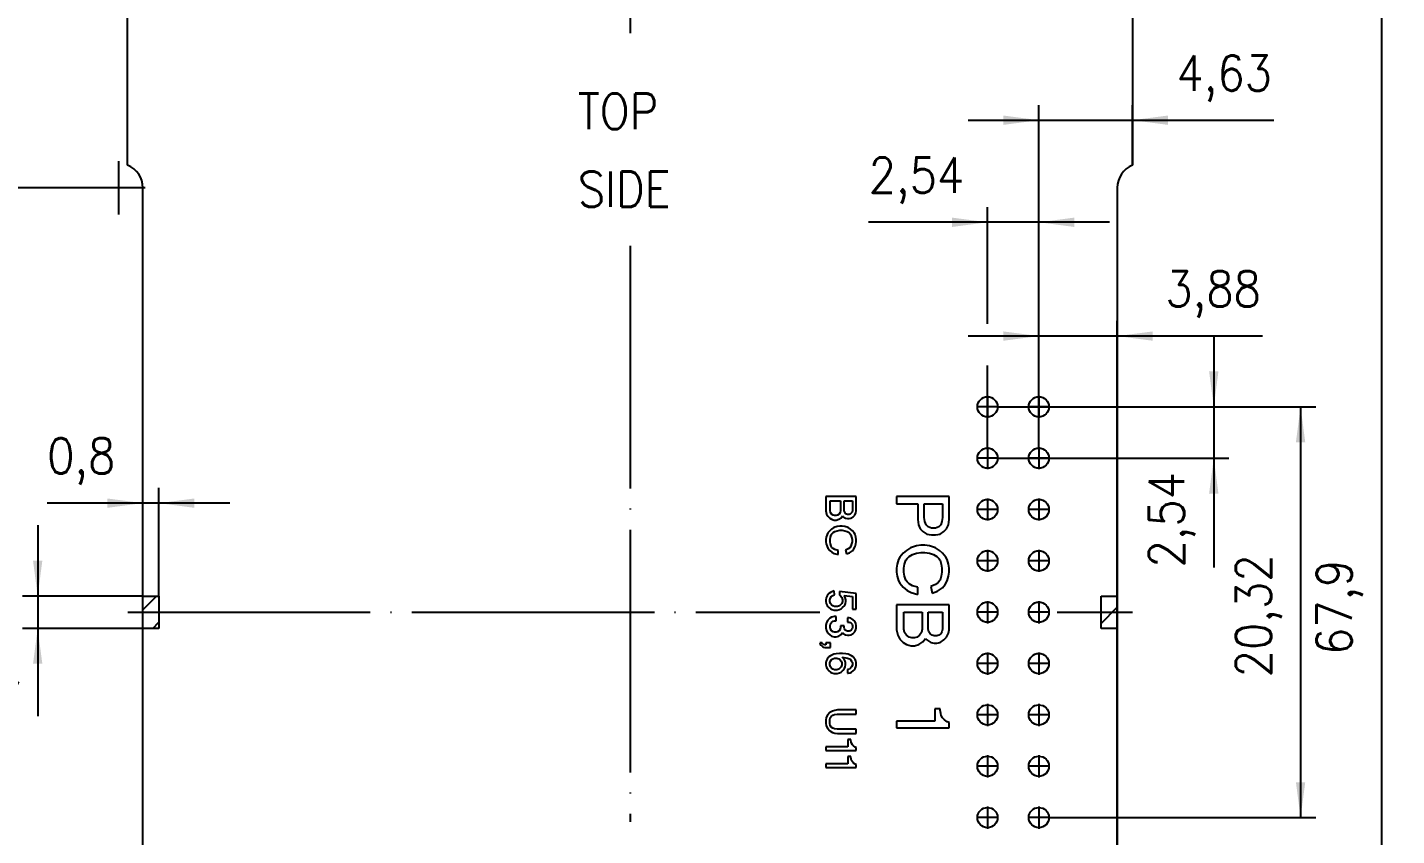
# Model space of a CAD drawing. Header units: millimetres. Extents: x 189 to 783, y 552 to 972.
# Drawn here: x 259.4 to 394.8, y 766 to 846 of the extents above; entities that cross this region are included whole.
import ezdxf

# ---------------------------------------------------------------- set-up
doc = ezdxf.new("R2010")
doc.units = ezdxf.units.MM
doc.linetypes.add('DOT_CENTER', pattern=[14, 12, -1, 0, -1])
doc.layers.add('1', color=7, linetype='Continuous')
doc.styles.add('CONVERTER_11', font='txt.shx', dxfattribs={"width": 0.9})
doc.dimstyles.new('ME10_DIM_20', dxfattribs={"dimtxt": 1.75, "dimasz": 1.75, "dimexe": 0.75, "dimexo": 0, "dimgap": 0.75, "dimtad": 1, "dimdec": 4, "dimdsep": 46, "dimtxsty": 'CONVERTER_11', "dimsah": 1, "dimcen": 0.09, "dimclrd": 2, "dimclre": 2, "dimclrt": 3, "dimadec": 0, "dimazin": 0, "dimtfac": 1, "dimtdec": 4, "dimtix": 1, "dimtmove": 0, "dimatfit": 3, "dimfxl": 1, "dimtolj": 1, "dimtzin": 0, "dimarcsym": 0})
doc.dimstyles.new('ME10_DIM_25', dxfattribs={"dimtxt": 1.75, "dimasz": 1.75, "dimexe": 0.75, "dimexo": 0, "dimgap": 0.75, "dimtad": 1, "dimdec": 4, "dimdsep": 46, "dimtxsty": 'CONVERTER_11', "dimsah": 1, "dimcen": 0.09, "dimclrd": 2, "dimclre": 2, "dimclrt": 3, "dimadec": 0, "dimazin": 0, "dimtfac": 1, "dimtdec": 4, "dimtix": 1, "dimtmove": 0, "dimatfit": 3, "dimfxl": 1, "dimtolj": 1, "dimtzin": 0, "dimarcsym": 0})
doc.dimstyles.new('ME10_DIM_26', dxfattribs={"dimtxt": 1.75, "dimasz": 1.75, "dimexe": 0.75, "dimexo": 0, "dimgap": 0.75, "dimtad": 1, "dimdec": 4, "dimdsep": 46, "dimtxsty": 'CONVERTER_11', "dimsah": 1, "dimcen": 0.09, "dimclrd": 2, "dimclre": 2, "dimclrt": 3, "dimadec": 0, "dimazin": 0, "dimtfac": 1, "dimtdec": 4, "dimtix": 1, "dimtmove": 0, "dimatfit": 3, "dimfxl": 1, "dimtolj": 1, "dimtzin": 0, "dimarcsym": 0})
doc.dimstyles.new('ME10_DIM_27', dxfattribs={"dimtxt": 1.75, "dimasz": 1.75, "dimexe": 0.75, "dimexo": 0, "dimgap": 0.75, "dimtad": 1, "dimdec": 4, "dimdsep": 46, "dimtxsty": 'CONVERTER_11', "dimsah": 1, "dimcen": 0.09, "dimclrd": 2, "dimclre": 2, "dimclrt": 3, "dimadec": 0, "dimazin": 0, "dimtfac": 1, "dimtdec": 4, "dimtix": 1, "dimtmove": 0, "dimatfit": 3, "dimfxl": 1, "dimtolj": 1, "dimtzin": 0, "dimarcsym": 0})
doc.dimstyles.new('ME10_DIM_28', dxfattribs={"dimtxt": 1.75, "dimasz": 1.75, "dimexe": 0.75, "dimexo": 0, "dimgap": 0.75, "dimtad": 1, "dimdec": 4, "dimdsep": 46, "dimtxsty": 'CONVERTER_11', "dimsah": 1, "dimcen": 0.09, "dimclrd": 2, "dimclre": 2, "dimclrt": 3, "dimadec": 0, "dimazin": 0, "dimtfac": 1, "dimtdec": 4, "dimtix": 1, "dimtmove": 0, "dimatfit": 3, "dimfxl": 1, "dimtolj": 1, "dimtzin": 0, "dimarcsym": 0})
doc.dimstyles.new('ME10_DIM_35', dxfattribs={"dimtxt": 1.75, "dimasz": 1.75, "dimexe": 0.75, "dimexo": 0, "dimgap": 0.75, "dimtad": 1, "dimdec": 4, "dimdsep": 46, "dimtxsty": 'CONVERTER_11', "dimsah": 1, "dimcen": 0.09, "dimclrd": 2, "dimclre": 2, "dimclrt": 3, "dimadec": 0, "dimazin": 0, "dimtfac": 1, "dimtdec": 4, "dimtix": 1, "dimtmove": 0, "dimatfit": 3, "dimfxl": 1, "dimtolj": 1, "dimtzin": 0, "dimarcsym": 0})
doc.dimstyles.new('ME10_DIM_36', dxfattribs={"dimtxt": 1.75, "dimasz": 1.75, "dimexe": 0.75, "dimexo": 0, "dimgap": 0.75, "dimtad": 1, "dimdec": 4, "dimdsep": 46, "dimtxsty": 'CONVERTER_11', "dimsah": 1, "dimcen": 0.09, "dimclrd": 2, "dimclre": 2, "dimclrt": 3, "dimadec": 0, "dimazin": 0, "dimtfac": 1, "dimtdec": 4, "dimtix": 1, "dimtmove": 0, "dimatfit": 3, "dimfxl": 1, "dimtolj": 1, "dimtzin": 0, "dimarcsym": 0})
doc.dimstyles.new('ME10_DIM_40', dxfattribs={"dimtxt": 1.75, "dimasz": 1.75, "dimexe": 0.75, "dimexo": 0, "dimgap": 0.75, "dimtad": 1, "dimdec": 4, "dimdsep": 46, "dimtxsty": 'CONVERTER_11', "dimsah": 1, "dimcen": 0.09, "dimclrd": 2, "dimclre": 2, "dimclrt": 3, "dimadec": 0, "dimazin": 0, "dimtfac": 1, "dimtdec": 4, "dimtix": 1, "dimtmove": 0, "dimatfit": 3, "dimfxl": 1, "dimtolj": 1, "dimtzin": 0, "dimarcsym": 0})
doc.dimstyles.new('ME10_DIM_41', dxfattribs={"dimtxt": 1.75, "dimasz": 1.75, "dimexe": 0.75, "dimexo": 0, "dimgap": 0.75, "dimtad": 1, "dimdec": 4, "dimdsep": 46, "dimtxsty": 'CONVERTER_11', "dimsah": 1, "dimcen": 0.09, "dimclrd": 2, "dimclre": 2, "dimclrt": 3, "dimadec": 0, "dimazin": 0, "dimtfac": 1, "dimtdec": 4, "dimtix": 1, "dimtmove": 0, "dimatfit": 3, "dimfxl": 1, "dimtolj": 1, "dimtzin": 0, "dimarcsym": 0})
pattern_1 = [(45, (0, 0), (-0.7071068, 0.7071068), [])]

# ---------------------------------------------------------------- blocks, each defined once
blk = doc.blocks.new('BC_PCB_1_53_6_U11_horizontal____4', base_point=(134.65, 350.876))
at = {"layer": '1', "linetype": 'Continuous'}
h = blk.add_hatch(dxfattribs=at)
h.set_pattern_fill('_USER', color=2, angle=45, pattern_type=0)
h.set_pattern_definition(pattern_1)
h.paths.add_polyline_path([(136.2, 394.876), (136.2, 393.276), (135.4, 393.276), (135.4, 394.876)])
h = blk.add_hatch(dxfattribs=at)
h.set_pattern_fill('_USER', color=2, angle=45, pattern_type=0)
h.set_pattern_definition(pattern_1)
h.paths.add_polyline_path([(183.6, 394.876), (183.6, 393.276), (182.8, 393.276), (182.8, 394.876)])
at = {"color": 7, "linetype": 'Continuous'}
for p, q in [((134.65, 416.189), (134.65, 425.393)), ((184.35, 425.393), (184.35, 416.189)), ((135.4, 394.876), (135.4, 415.076)), ((183.6, 415.076), (183.6, 394.876)), ((135.4, 393.276), (135.4, 394.876)), ((135.4, 394.876), (136.2, 394.876)), ((136.2, 394.876), (136.2, 393.276)), ((182.8, 393.276), (182.8, 394.876)), ((182.8, 394.876), (183.6, 394.876)), ((183.6, 394.876), (183.6, 393.276)), ((135.4, 373.076), (135.4, 393.276)), ((136.2, 393.276), (135.4, 393.276)), ((183.6, 393.276), (182.8, 393.276)), ((183.6, 393.276), (183.6, 373.076))]:
    blk.add_line(p, q, dxfattribs=at)
at = {"color": 2, "linetype": 'Continuous'}
for p, q in [((169.186, 399.796), (169.186, 399.084)), ((170.686, 399.796), (169.186, 399.796)), ((169.392, 399.102), (169.392, 399.59)), ((169.392, 399.59), (169.917, 399.59)), ((169.917, 399.59), (169.917, 399.102)), ((170.086, 399.59), (170.499, 399.59)), ((170.086, 399.102), (170.086, 399.59)), ((170.499, 399.59), (170.499, 399.102)), ((170.686, 399.084), (170.686, 399.796)), ((172.686, 399.796), (172.686, 399.439)), ((175.286, 399.796), (172.686, 399.796)), ((175.286, 398.659), (175.286, 399.796)), ((169.186, 399.084), (169.224, 398.934)), ((169.224, 398.934), (169.28, 398.821)), ((169.411, 399.009), (169.392, 399.102)), ((169.467, 398.934), (169.411, 399.009)), ((169.542, 398.877), (169.467, 398.934)), ((169.842, 398.934), (169.767, 398.877)), ((169.899, 399.009), (169.842, 398.934)), ((169.917, 399.102), (169.899, 399.009)), ((170.105, 399.027), (170.086, 399.102)), ((170.142, 398.971), (170.105, 399.027)), ((170.199, 398.934), (170.142, 398.971)), ((170.255, 398.915), (170.199, 398.934)), ((170.33, 398.915), (170.255, 398.915)), ((170.386, 398.934), (170.33, 398.915)), ((170.442, 398.971), (170.386, 398.934)), ((170.48, 399.027), (170.442, 398.971)), ((170.499, 399.102), (170.48, 399.027)), ((170.611, 398.877), (170.667, 398.99)), ((170.667, 398.99), (170.686, 399.084)), ((172.686, 399.439), (173.726, 399.439)), ((173.726, 399.439), (173.726, 398.659)), ((174.051, 399.439), (174.961, 399.439)), ((174.051, 398.756), (174.051, 399.439)), ((174.961, 399.439), (174.961, 398.756)), ((169.28, 398.821), (169.374, 398.727)), ((169.374, 398.727), (169.467, 398.671)), ((169.467, 398.671), (169.599, 398.634)), ((169.58, 398.259), (169.467, 398.184)), ((169.617, 398.859), (169.542, 398.877)), ((169.749, 398.315), (169.58, 398.259)), ((169.599, 398.634), (169.692, 398.634)), ((169.692, 398.859), (169.617, 398.859)), ((169.767, 398.877), (169.692, 398.859)), ((169.692, 398.634), (169.824, 398.671)), ((169.88, 398.334), (169.749, 398.315)), ((169.824, 398.671), (169.936, 398.746)), ((169.992, 398.334), (169.88, 398.334)), ((169.936, 398.746), (170.011, 398.84)), ((170.124, 398.315), (169.992, 398.334)), ((170.011, 398.84), (170.049, 398.802)), ((170.049, 398.802), (170.161, 398.727)), ((170.292, 398.259), (170.124, 398.315)), ((170.161, 398.727), (170.255, 398.709)), ((170.255, 398.709), (170.33, 398.709)), ((170.405, 398.184), (170.292, 398.259)), ((170.33, 398.709), (170.424, 398.727)), ((170.424, 398.727), (170.536, 398.802)), ((170.536, 398.802), (170.611, 398.877)), ((173.726, 398.659), (173.759, 398.399)), ((173.759, 398.399), (173.856, 398.204)), ((174.084, 398.561), (174.051, 398.756)), ((174.149, 398.399), (174.084, 398.561)), ((174.246, 398.301), (174.149, 398.399)), ((174.409, 398.236), (174.246, 398.301)), ((174.604, 398.236), (174.409, 398.236)), ((174.766, 398.301), (174.604, 398.236)), ((174.864, 398.399), (174.766, 398.301)), ((174.929, 398.561), (174.864, 398.399)), ((174.961, 398.756), (174.929, 398.561)), ((175.156, 398.204), (175.254, 398.399)), ((175.254, 398.399), (175.286, 398.659)), ((169.205, 397.79), (169.186, 397.677)), ((169.186, 397.677), (169.186, 397.565)), ((169.186, 397.565), (169.205, 397.452)), ((169.242, 397.921), (169.205, 397.79)), ((169.28, 397.996), (169.242, 397.921)), ((169.374, 398.109), (169.28, 397.996)), ((169.467, 398.184), (169.374, 398.109)), ((169.392, 397.677), (169.411, 397.79)), ((169.392, 397.565), (169.392, 397.677)), ((169.411, 397.452), (169.392, 397.565)), ((169.411, 397.79), (169.449, 397.902)), ((169.449, 397.902), (169.486, 397.959)), ((169.486, 397.959), (169.542, 398.015)), ((169.542, 398.015), (169.636, 398.071)), ((169.636, 398.071), (169.749, 398.109)), ((169.749, 398.109), (169.88, 398.127)), ((169.88, 398.127), (169.992, 398.127)), ((169.992, 398.127), (170.124, 398.109)), ((170.124, 398.109), (170.236, 398.071)), ((170.236, 398.071), (170.33, 398.015)), ((170.33, 398.015), (170.386, 397.959)), ((170.386, 397.959), (170.424, 397.902)), ((170.499, 398.109), (170.405, 398.184)), ((170.424, 397.902), (170.461, 397.79)), ((170.461, 397.79), (170.48, 397.677)), ((170.48, 397.565), (170.461, 397.452)), ((170.48, 397.677), (170.48, 397.565)), ((170.592, 397.996), (170.499, 398.109)), ((170.63, 397.921), (170.592, 397.996)), ((170.667, 397.79), (170.63, 397.921)), ((170.686, 397.677), (170.667, 397.79)), ((170.667, 397.452), (170.686, 397.565)), ((170.686, 397.565), (170.686, 397.677)), ((173.856, 398.204), (173.986, 398.074)), ((173.986, 398.074), (174.181, 397.944)), ((174.181, 397.944), (174.409, 397.911)), ((174.409, 397.911), (174.604, 397.911)), ((174.604, 397.911), (174.831, 397.944)), ((174.831, 397.944), (175.026, 398.074)), ((175.026, 398.074), (175.156, 398.204)), ((169.205, 397.452), (169.242, 397.321)), ((169.242, 397.321), (169.28, 397.246)), ((169.28, 397.246), (169.374, 397.134)), ((169.374, 397.134), (169.486, 397.04)), ((169.449, 397.34), (169.411, 397.452)), ((169.486, 397.284), (169.449, 397.34)), ((169.542, 397.227), (169.486, 397.284)), ((169.486, 397.04), (169.599, 396.984)), ((169.636, 397.171), (169.542, 397.227)), ((169.599, 396.984), (169.786, 396.927)), ((169.786, 397.134), (169.636, 397.171)), ((169.786, 396.927), (169.786, 397.134)), ((170.292, 397.209), (170.161, 397.152)), ((170.161, 397.152), (170.199, 396.965)), ((170.199, 396.965), (170.349, 397.021)), ((170.367, 397.265), (170.292, 397.209)), ((170.349, 397.021), (170.499, 397.115)), ((170.424, 397.34), (170.367, 397.265)), ((170.461, 397.452), (170.424, 397.34)), ((170.499, 397.115), (170.574, 397.209)), ((170.574, 397.209), (170.63, 397.321)), ((170.63, 397.321), (170.667, 397.452)), ((173.011, 397.001), (172.849, 396.806)), ((173.174, 397.131), (173.011, 397.001)), ((173.369, 397.261), (173.174, 397.131)), ((173.304, 396.839), (173.466, 396.936)), ((173.661, 397.359), (173.369, 397.261)), ((173.466, 396.936), (173.661, 397.001)), ((173.889, 397.391), (173.661, 397.359)), ((173.661, 397.001), (173.889, 397.034)), ((174.084, 397.391), (173.889, 397.391)), ((173.889, 397.034), (174.084, 397.034)), ((174.311, 397.359), (174.084, 397.391)), ((174.084, 397.034), (174.311, 397.001)), ((174.604, 397.261), (174.311, 397.359)), ((174.311, 397.001), (174.506, 396.936)), ((174.506, 396.936), (174.669, 396.839)), ((174.799, 397.131), (174.604, 397.261)), ((174.961, 397.001), (174.799, 397.131)), ((175.124, 396.806), (174.961, 397.001)), ((172.719, 396.449), (172.686, 396.254)), ((172.686, 396.254), (172.686, 396.059)), ((172.784, 396.676), (172.719, 396.449)), ((172.849, 396.806), (172.784, 396.676)), ((173.044, 396.254), (173.076, 396.449)), ((173.044, 396.059), (173.044, 396.254)), ((173.076, 396.449), (173.141, 396.644)), ((173.141, 396.644), (173.206, 396.741)), ((173.206, 396.741), (173.304, 396.839)), ((174.669, 396.839), (174.766, 396.741)), ((174.766, 396.741), (174.831, 396.644)), ((174.831, 396.644), (174.896, 396.449)), ((174.896, 396.449), (174.929, 396.254)), ((174.929, 396.254), (174.929, 396.059)), ((175.189, 396.676), (175.124, 396.806)), ((175.254, 396.449), (175.189, 396.676)), ((175.286, 396.254), (175.254, 396.449)), ((175.286, 396.059), (175.286, 396.254)), ((172.686, 396.059), (172.719, 395.864)), ((172.719, 395.864), (172.784, 395.636)), ((172.784, 395.636), (172.849, 395.506)), ((173.076, 395.864), (173.044, 396.059)), ((173.141, 395.669), (173.076, 395.864)), ((173.206, 395.571), (173.141, 395.669)), ((173.304, 395.474), (173.206, 395.571)), ((174.734, 395.539), (174.604, 395.441)), ((174.831, 395.669), (174.734, 395.539)), ((174.896, 395.864), (174.831, 395.669)), ((174.929, 396.059), (174.896, 395.864)), ((175.091, 395.441), (175.189, 395.636)), ((175.189, 395.636), (175.254, 395.864)), ((175.254, 395.864), (175.286, 396.059)), ((169.242, 394.884), (169.205, 394.79)), ((169.28, 394.94), (169.242, 394.884)), ((169.336, 394.996), (169.28, 394.94)), ((169.411, 395.052), (169.336, 394.996)), ((169.486, 395.09), (169.411, 395.052)), ((169.411, 394.79), (169.467, 394.865)), ((169.467, 394.865), (169.524, 394.902)), ((169.599, 395.127), (169.486, 395.09)), ((169.524, 394.902), (169.617, 394.94)), ((169.617, 394.94), (169.599, 395.127)), ((170.686, 394.996), (169.861, 395.109)), ((169.861, 395.109), (169.861, 394.921)), ((169.861, 394.921), (169.917, 394.884)), ((169.917, 394.884), (169.974, 394.809)), ((170.086, 394.902), (170.499, 394.846)), ((170.142, 394.809), (170.086, 394.902)), ((170.499, 394.846), (170.499, 394.227)), ((170.686, 394.227), (170.686, 394.996)), ((172.849, 395.506), (173.011, 395.311)), ((173.011, 395.311), (173.206, 395.149)), ((173.206, 395.149), (173.401, 395.051)), ((173.466, 395.376), (173.304, 395.474)), ((173.401, 395.051), (173.726, 394.954)), ((173.726, 395.311), (173.466, 395.376)), ((173.726, 394.954), (173.726, 395.311)), ((174.604, 395.441), (174.376, 395.344)), ((174.376, 395.344), (174.441, 395.019)), ((174.441, 395.019), (174.701, 395.116)), ((174.701, 395.116), (174.961, 395.279)), ((174.961, 395.279), (175.091, 395.441)), ((169.205, 394.79), (169.186, 394.696)), ((169.186, 394.696), (169.186, 394.602)), ((169.186, 394.602), (169.205, 394.509)), ((169.205, 394.509), (169.242, 394.415)), ((169.242, 394.415), (169.28, 394.359)), ((169.28, 394.359), (169.336, 394.302)), ((169.336, 394.302), (169.411, 394.246)), ((169.374, 394.696), (169.411, 394.79)), ((169.374, 394.602), (169.374, 394.696)), ((169.411, 394.509), (169.374, 394.602)), ((169.467, 394.434), (169.411, 394.509)), ((169.411, 394.246), (169.486, 394.209)), ((169.524, 394.396), (169.467, 394.434)), ((169.486, 394.209), (169.599, 394.171)), ((169.617, 394.359), (169.524, 394.396)), ((169.599, 394.171), (169.749, 394.171)), ((169.767, 394.359), (169.617, 394.359)), ((169.749, 394.171), (169.861, 394.209)), ((169.861, 394.396), (169.767, 394.359)), ((169.917, 394.434), (169.861, 394.396)), ((169.861, 394.209), (169.936, 394.246)), ((169.974, 394.509), (169.917, 394.434)), ((169.936, 394.246), (170.011, 394.302)), ((169.974, 394.809), (170.011, 394.696)), ((170.011, 394.602), (169.974, 394.509)), ((170.011, 394.696), (170.011, 394.602)), ((170.011, 394.302), (170.124, 394.415)), ((170.124, 394.415), (170.161, 394.509)), ((170.18, 394.696), (170.142, 394.809)), ((170.161, 394.509), (170.18, 394.602)), ((170.18, 394.602), (170.18, 394.696)), ((170.499, 394.227), (170.686, 394.227)), ((175.286, 394.434), (172.686, 394.434)), ((172.686, 394.434), (172.686, 393.199)), ((175.286, 393.199), (175.286, 394.434)), ((169.224, 393.571), (169.186, 393.421)), ((169.28, 393.684), (169.224, 393.571)), ((169.374, 393.777), (169.28, 393.684)), ((169.467, 393.834), (169.374, 393.777)), ((169.392, 393.402), (169.411, 393.496)), ((169.411, 393.496), (169.467, 393.571)), ((169.599, 393.871), (169.467, 393.834)), ((169.467, 393.571), (169.542, 393.627)), ((169.542, 393.627), (169.617, 393.646)), ((169.692, 393.871), (169.599, 393.871)), ((169.617, 393.646), (169.692, 393.646)), ((169.692, 393.646), (169.692, 393.871)), ((170.33, 393.796), (170.255, 393.796)), ((170.255, 393.796), (170.255, 393.59)), ((170.255, 393.59), (170.33, 393.59)), ((170.424, 393.777), (170.33, 393.796)), ((170.33, 393.59), (170.386, 393.571)), ((170.386, 393.571), (170.442, 393.534)), ((170.536, 393.702), (170.424, 393.777)), ((170.442, 393.534), (170.48, 393.477)), ((170.611, 393.627), (170.536, 393.702)), ((170.667, 393.515), (170.611, 393.627)), ((170.686, 393.421), (170.667, 393.515)), ((173.044, 394.076), (173.954, 394.076)), ((173.044, 393.231), (173.044, 394.076)), ((173.954, 394.076), (173.954, 393.231)), ((174.246, 394.076), (174.961, 394.076)), ((174.246, 393.231), (174.246, 394.076)), ((174.961, 394.076), (174.961, 393.231)), ((169.186, 393.421), (169.186, 393.309)), ((169.186, 393.309), (169.224, 393.159)), ((169.224, 393.159), (169.28, 393.046)), ((169.28, 393.046), (169.374, 392.952)), ((169.374, 392.952), (169.467, 392.896)), ((169.392, 393.327), (169.392, 393.402)), ((169.411, 393.234), (169.392, 393.327)), ((169.467, 393.159), (169.411, 393.234)), ((169.542, 393.102), (169.467, 393.159)), ((169.467, 392.896), (169.599, 392.859)), ((169.617, 393.084), (169.542, 393.102)), ((169.599, 392.859), (169.692, 392.859)), ((169.692, 393.084), (169.617, 393.084)), ((169.767, 393.102), (169.692, 393.084)), ((169.692, 392.859), (169.824, 392.896)), ((169.842, 393.159), (169.767, 393.102)), ((169.824, 392.896), (169.936, 392.971)), ((169.899, 393.234), (169.842, 393.159)), ((169.917, 393.327), (169.899, 393.234)), ((169.917, 393.402), (169.917, 393.327)), ((170.086, 393.402), (169.917, 393.402)), ((169.936, 392.971), (170.011, 393.065)), ((170.011, 393.065), (170.049, 393.027)), ((170.049, 393.027), (170.161, 392.952)), ((170.086, 393.327), (170.086, 393.402)), ((170.105, 393.252), (170.086, 393.327)), ((170.142, 393.196), (170.105, 393.252)), ((170.199, 393.159), (170.142, 393.196)), ((170.161, 392.952), (170.255, 392.934)), ((170.255, 393.14), (170.199, 393.159)), ((170.33, 393.14), (170.255, 393.14)), ((170.255, 392.934), (170.33, 392.934)), ((170.386, 393.159), (170.33, 393.14)), ((170.33, 392.934), (170.424, 392.952)), ((170.442, 393.196), (170.386, 393.159)), ((170.424, 392.952), (170.536, 393.027)), ((170.48, 393.252), (170.442, 393.196)), ((170.48, 393.477), (170.499, 393.402)), ((170.499, 393.327), (170.48, 393.252)), ((170.499, 393.402), (170.499, 393.327)), ((170.536, 393.027), (170.611, 393.102)), ((170.611, 393.102), (170.667, 393.215)), ((170.667, 393.215), (170.686, 393.309)), ((170.686, 393.309), (170.686, 393.421)), ((172.686, 393.199), (172.751, 392.939)), ((172.751, 392.939), (172.849, 392.744)), ((173.076, 393.069), (173.044, 393.231)), ((173.174, 392.939), (173.076, 393.069)), ((173.304, 392.841), (173.174, 392.939)), ((173.434, 392.809), (173.304, 392.841)), ((173.564, 392.809), (173.434, 392.809)), ((173.694, 392.841), (173.564, 392.809)), ((173.824, 392.939), (173.694, 392.841)), ((173.921, 393.069), (173.824, 392.939)), ((173.954, 393.231), (173.921, 393.069)), ((174.279, 393.101), (174.246, 393.231)), ((174.344, 393.004), (174.279, 393.101)), ((174.441, 392.939), (174.344, 393.004)), ((174.539, 392.906), (174.441, 392.939)), ((174.669, 392.906), (174.539, 392.906)), ((174.766, 392.939), (174.669, 392.906)), ((174.864, 393.004), (174.766, 392.939)), ((174.929, 393.101), (174.864, 393.004)), ((174.961, 393.231), (174.929, 393.101)), ((175.026, 392.711), (175.156, 392.841)), ((175.156, 392.841), (175.254, 393.036)), ((175.254, 393.036), (175.286, 393.199)), ((168.999, 392.559), (168.886, 392.559)), ((168.886, 392.559), (168.905, 392.502)), ((168.905, 392.502), (168.942, 392.446)), ((168.942, 392.446), (168.98, 392.409)), ((168.98, 392.409), (169.036, 392.371)), ((169.017, 392.521), (168.999, 392.559)), ((169.074, 392.484), (169.017, 392.521)), ((169.036, 392.371), (169.074, 392.352)), ((169.13, 392.465), (169.074, 392.484)), ((169.074, 392.352), (169.13, 392.334)), ((169.186, 392.465), (169.13, 392.465)), ((169.13, 392.334), (169.411, 392.334)), ((169.411, 392.559), (169.186, 392.559)), ((169.186, 392.559), (169.186, 392.465)), ((169.411, 392.334), (169.411, 392.559)), ((172.849, 392.744), (173.011, 392.581)), ((173.011, 392.581), (173.174, 392.484)), ((173.174, 392.484), (173.401, 392.419)), ((173.401, 392.419), (173.564, 392.419)), ((173.564, 392.419), (173.791, 392.484)), ((173.791, 392.484), (173.986, 392.614)), ((173.986, 392.614), (174.116, 392.776)), ((174.116, 392.776), (174.181, 392.711)), ((174.181, 392.711), (174.376, 392.581)), ((174.376, 392.581), (174.539, 392.549)), ((174.539, 392.549), (174.669, 392.549)), ((174.669, 392.549), (174.831, 392.581)), ((174.831, 392.581), (175.026, 392.711)), ((169.205, 391.659), (169.186, 391.565)), ((169.186, 391.565), (169.186, 391.471)), ((169.186, 391.471), (169.205, 391.377)), ((169.242, 391.752), (169.205, 391.659)), ((169.28, 391.809), (169.242, 391.752)), ((169.336, 391.865), (169.28, 391.809)), ((169.411, 391.921), (169.336, 391.865)), ((169.374, 391.565), (169.411, 391.659)), ((169.374, 391.471), (169.374, 391.565)), ((169.411, 391.377), (169.374, 391.471)), ((169.486, 391.959), (169.411, 391.921)), ((169.411, 391.659), (169.467, 391.734)), ((169.467, 391.734), (169.524, 391.771)), ((169.58, 391.996), (169.486, 391.959)), ((169.524, 391.771), (169.617, 391.809)), ((169.692, 392.015), (169.58, 391.996)), ((169.617, 391.809), (169.73, 391.809)), ((169.861, 392.034), (169.692, 392.015)), ((169.73, 391.809), (169.824, 391.771)), ((169.824, 391.771), (169.88, 391.734)), ((170.011, 392.034), (169.861, 392.034)), ((169.88, 391.734), (169.936, 391.659)), ((169.936, 391.659), (169.974, 391.565)), ((169.974, 391.471), (169.936, 391.377)), ((169.974, 391.565), (169.974, 391.471)), ((169.992, 391.846), (170.255, 391.809)), ((170.086, 391.752), (169.992, 391.846)), ((170.18, 392.015), (170.011, 392.034)), ((170.142, 391.659), (170.086, 391.752)), ((170.161, 391.565), (170.142, 391.659)), ((170.142, 391.377), (170.161, 391.471)), ((170.161, 391.471), (170.161, 391.565)), ((170.292, 391.996), (170.18, 392.015)), ((170.255, 391.809), (170.349, 391.771)), ((170.386, 391.959), (170.292, 391.996)), ((170.349, 391.771), (170.405, 391.734)), ((170.461, 391.921), (170.386, 391.959)), ((170.405, 391.734), (170.461, 391.659)), ((170.536, 391.865), (170.461, 391.921)), ((170.461, 391.659), (170.499, 391.584)), ((170.499, 391.452), (170.461, 391.377)), ((170.499, 391.584), (170.499, 391.452)), ((170.592, 391.809), (170.536, 391.865)), ((170.63, 391.752), (170.592, 391.809)), ((170.667, 391.659), (170.63, 391.752)), ((170.686, 391.584), (170.667, 391.659)), ((170.667, 391.377), (170.686, 391.452)), ((170.686, 391.452), (170.686, 391.584)), ((169.205, 391.377), (169.242, 391.284)), ((169.242, 391.284), (169.28, 391.227)), ((169.28, 391.227), (169.336, 391.171)), ((169.336, 391.171), (169.411, 391.115)), ((169.467, 391.302), (169.411, 391.377)), ((169.411, 391.115), (169.486, 391.077)), ((169.524, 391.265), (169.467, 391.302)), ((169.486, 391.077), (169.599, 391.04)), ((169.617, 391.227), (169.524, 391.265)), ((169.599, 391.04), (169.749, 391.04)), ((169.73, 391.227), (169.617, 391.227)), ((169.824, 391.265), (169.73, 391.227)), ((169.749, 391.04), (169.861, 391.077)), ((169.88, 391.302), (169.824, 391.265)), ((169.861, 391.077), (169.936, 391.115)), ((169.936, 391.377), (169.88, 391.302)), ((169.936, 391.115), (170.011, 391.171)), ((170.011, 391.171), (170.067, 391.227)), ((170.067, 391.227), (170.105, 391.284)), ((170.105, 391.284), (170.142, 391.377)), ((170.349, 391.265), (170.255, 391.246)), ((170.255, 391.246), (170.255, 391.059)), ((170.255, 391.059), (170.292, 391.059)), ((170.292, 391.059), (170.386, 391.077)), ((170.405, 391.302), (170.349, 391.265)), ((170.386, 391.077), (170.461, 391.115)), ((170.461, 391.377), (170.405, 391.302)), ((170.461, 391.115), (170.536, 391.171)), ((170.536, 391.171), (170.592, 391.227)), ((170.592, 391.227), (170.63, 391.284)), ((170.63, 391.284), (170.667, 391.377)), ((169.205, 388.865), (169.186, 388.734)), ((169.261, 388.977), (169.205, 388.865)), ((169.374, 389.109), (169.261, 388.977)), ((169.505, 389.184), (169.374, 389.109)), ((169.374, 388.752), (169.392, 388.846)), ((169.374, 388.565), (169.374, 388.752)), ((169.392, 388.846), (169.449, 388.921)), ((169.449, 388.921), (169.524, 388.977)), ((169.636, 389.221), (169.505, 389.184)), ((169.524, 388.977), (169.617, 389.015)), ((169.617, 389.015), (169.749, 389.034)), ((169.767, 389.24), (169.636, 389.221)), ((169.749, 389.034), (170.686, 389.034)), ((170.686, 389.24), (169.767, 389.24)), ((170.686, 389.034), (170.686, 389.24)), ((174.571, 389.299), (174.571, 388.681)), ((174.831, 389.299), (174.571, 389.299)), ((174.831, 389.234), (174.831, 389.299)), ((174.864, 389.071), (174.831, 389.234)), ((174.896, 388.974), (174.864, 389.071)), ((174.961, 388.844), (174.896, 388.974)), ((175.059, 388.746), (174.961, 388.844)), ((175.189, 388.649), (175.059, 388.746)), ((169.186, 388.734), (169.186, 388.584)), ((169.186, 388.584), (169.205, 388.452)), ((169.205, 388.452), (169.261, 388.34)), ((169.261, 388.34), (169.374, 388.209)), ((169.392, 388.471), (169.374, 388.565)), ((169.374, 388.209), (169.505, 388.134)), ((169.449, 388.396), (169.392, 388.471)), ((169.524, 388.34), (169.449, 388.396)), ((169.505, 388.134), (169.636, 388.096)), ((169.617, 388.302), (169.524, 388.34)), ((169.749, 388.284), (169.617, 388.302)), ((169.636, 388.096), (169.767, 388.077)), ((170.686, 388.284), (169.749, 388.284)), ((169.767, 388.077), (170.686, 388.077)), ((170.686, 388.077), (170.686, 388.284)), ((174.571, 388.681), (172.686, 388.681)), ((172.686, 388.681), (172.686, 388.356)), ((172.686, 388.356), (175.286, 388.356)), ((175.286, 388.616), (175.189, 388.649)), ((175.286, 388.356), (175.286, 388.616)), ((169.186, 387.421), (169.186, 387.234)), ((170.274, 387.421), (169.186, 387.421)), ((170.424, 387.777), (170.274, 387.777)), ((170.274, 387.777), (170.274, 387.421)), ((170.424, 387.74), (170.424, 387.777)), ((170.442, 387.646), (170.424, 387.74)), ((170.461, 387.59), (170.442, 387.646)), ((170.499, 387.515), (170.461, 387.59)), ((170.555, 387.459), (170.499, 387.515)), ((170.63, 387.402), (170.555, 387.459)), ((170.686, 387.384), (170.63, 387.402)), ((169.186, 387.234), (170.686, 387.234)), ((170.274, 386.934), (170.274, 386.577)), ((170.424, 386.934), (170.274, 386.934)), ((170.424, 386.896), (170.424, 386.934)), ((170.442, 386.802), (170.424, 386.896)), ((170.461, 386.746), (170.442, 386.802)), ((170.499, 386.671), (170.461, 386.746)), ((170.686, 387.234), (170.686, 387.384)), ((169.186, 386.577), (169.186, 386.39)), ((170.274, 386.577), (169.186, 386.577)), ((169.186, 386.39), (170.686, 386.39)), ((170.555, 386.615), (170.499, 386.671)), ((170.63, 386.559), (170.555, 386.615)), ((170.686, 386.54), (170.63, 386.559)), ((170.686, 386.39), (170.686, 386.54))]:
    blk.add_line(p, q, dxfattribs=at)
at = {"color": 7, "linetype": 'Continuous'}
for centre in [(177.18, 404.236), (179.72, 404.236), (177.18, 401.696), (179.72, 401.696), (177.18, 399.156), (179.72, 399.156), (177.18, 396.616), (179.72, 396.616), (177.18, 394.076), (179.72, 394.076), (177.18, 391.536), (179.72, 391.536), (177.18, 388.996), (179.72, 388.996), (177.18, 386.456), (179.72, 386.456), (177.18, 383.916), (179.72, 383.916)]:
    blk.add_circle(centre, 0.5, dxfattribs=at)
for centre, start, end in [((134.2, 415.076), 0, 67.97569), ((184.8, 415.076), 112.02431, 180)]:
    blk.add_arc(centre, 1.2, start, end, dxfattribs=at)
at = {"layer": '1', "color": 2, "linetype": 'DOT_CENTER'}
for p, q in [((159.5, 437.801), (159.5, 422.716)), ((134.2, 416.396), (134.2, 413.756)), ((135.52, 415.076), (132.88, 415.076)), ((159.5, 412.202), (159.5, 383.714)), ((177.18, 404.786), (177.18, 403.686)), ((179.72, 404.786), (179.72, 403.686)), ((177.73, 404.236), (176.63, 404.236)), ((180.27, 404.236), (179.17, 404.236)), ((177.73, 401.696), (176.63, 401.696)), ((177.18, 402.246), (177.18, 401.146)), ((180.27, 401.696), (179.17, 401.696)), ((179.72, 402.246), (179.72, 401.146)), ((177.18, 399.706), (177.18, 398.606)), ((179.72, 399.706), (179.72, 398.606)), ((177.73, 399.156), (176.63, 399.156)), ((180.27, 399.156), (179.17, 399.156)), ((177.18, 397.166), (177.18, 396.066)), ((179.72, 397.166), (179.72, 396.066)), ((177.73, 396.616), (176.63, 396.616)), ((180.27, 396.616), (179.17, 396.616)), ((177.18, 394.626), (177.18, 393.526)), ((179.72, 394.626), (179.72, 393.526)), ((134.652, 394.076), (168.886, 394.076)), ((177.73, 394.076), (176.63, 394.076)), ((180.27, 394.076), (179.17, 394.076)), ((180.618, 394.076), (184.35, 394.076)), ((177.73, 391.536), (176.63, 391.536)), ((177.18, 392.086), (177.18, 390.986)), ((180.27, 391.536), (179.17, 391.536)), ((179.72, 392.086), (179.72, 390.986)), ((177.18, 389.546), (177.18, 388.446)), ((179.72, 389.546), (179.72, 388.446)), ((177.73, 388.996), (176.63, 388.996)), ((180.27, 388.996), (179.17, 388.996)), ((177.18, 387.006), (177.18, 385.906)), ((179.72, 387.006), (179.72, 385.906)), ((177.73, 386.456), (176.63, 386.456)), ((180.27, 386.456), (179.17, 386.456)), ((177.18, 384.466), (177.18, 383.366)), ((179.72, 384.466), (179.72, 383.366)), ((177.73, 383.916), (176.63, 383.916)), ((180.27, 383.916), (179.17, 383.916))]:
    blk.add_line(p, q, dxfattribs=at)
blk = doc.blocks.new('*D22')
at = {"layer": '1', "color": 2, "linetype": 'Continuous'}
for p, q in [((179.72, 404.736), (179.72, 419.166)), ((184.35, 416.189), (184.35, 419.166)), ((176.22, 418.416), (179.72, 418.416)), ((179.72, 418.416), (184.35, 418.416)), ((184.35, 418.416), (191.337, 418.416))]:
    blk.add_line(p, q, dxfattribs=at)
at = {"layer": '1', "color": 2}
for points in [[(177.97, 418.185), (177.97, 418.646), (179.72, 418.416)], [(186.1, 418.646), (186.1, 418.185), (184.35, 418.416)]]:
    blk.add_solid(points, dxfattribs=at)
at = {"layer": '1', "color": 3, "insert": (186.525, 419.341), "char_height": 1.75, "attachment_point": 7, "rotation": 0.00014, "line_spacing_factor": 0.60024, "style": 'CONVERTER_11'}
blk.add_mtext('4,63', dxfattribs=at)
blk = doc.blocks.new('*D27')
at = {"layer": '1', "color": 2, "linetype": 'Continuous'}
for p, q in [((184.35, 428.026), (197.416, 428.026)), ((196.666, 428.026), (196.666, 360.126)), ((184.35, 360.126), (186.942, 360.126)), ((189.122, 360.126), (197.416, 360.126))]:
    blk.add_line(p, q, dxfattribs=at)
at = {"layer": '1', "color": 2}
for points in [[(196.896, 426.276), (196.435, 426.276), (196.666, 428.026)], [(196.435, 361.876), (196.896, 361.876), (196.666, 360.126)]]:
    blk.add_solid(points, dxfattribs=at)
at = {"layer": '1', "color": 3, "insert": (195.741, 391.956), "char_height": 1.75, "attachment_point": 7, "rotation": 90, "line_spacing_factor": 0.60024, "style": 'CONVERTER_11'}
blk.add_mtext('67,9', dxfattribs=at)
blk = doc.blocks.new('*D28')
at = {"layer": '1', "color": 2, "linetype": 'Continuous'}
for p, q in [((177.18, 408.348), (177.18, 414.116)), ((179.72, 404.736), (179.72, 414.116)), ((177.18, 413.366), (171.302, 413.366)), ((179.72, 413.366), (177.18, 413.366)), ((183.22, 413.366), (179.72, 413.366)), ((177.18, 402.246), (177.18, 406.274))]:
    blk.add_line(p, q, dxfattribs=at)
at = {"layer": '1', "color": 2}
for points in [[(175.43, 413.135), (175.43, 413.596), (177.18, 413.366)], [(181.47, 413.596), (181.47, 413.135), (179.72, 413.366)]]:
    blk.add_solid(points, dxfattribs=at)
at = {"layer": '1', "color": 3, "insert": (171.302, 414.291), "char_height": 1.75, "attachment_point": 7, "rotation": 0.00014, "line_spacing_factor": 0.60024, "style": 'CONVERTER_11'}
blk.add_mtext('2,54', dxfattribs=at)
blk = doc.blocks.new('*D29')
at = {"layer": '1', "color": 2, "linetype": 'Continuous'}
for p, q in [((179.72, 402.246), (179.72, 408.486)), ((183.6, 373.076), (183.6, 408.486)), ((179.72, 407.736), (176.22, 407.736)), ((183.6, 407.736), (179.72, 407.736)), ((190.787, 407.736), (183.6, 407.736))]:
    blk.add_line(p, q, dxfattribs=at)
at = {"layer": '1', "color": 2}
for points in [[(177.97, 407.506), (177.97, 407.966), (179.72, 407.736)], [(185.35, 407.966), (185.35, 407.506), (183.6, 407.736)]]:
    blk.add_solid(points, dxfattribs=at)
at = {"layer": '1', "color": 3, "insert": (185.975, 408.661), "char_height": 1.75, "attachment_point": 7, "rotation": 0.00014, "line_spacing_factor": 0.60024, "style": 'CONVERTER_11'}
blk.add_mtext('3,88', dxfattribs=at)
blk = doc.blocks.new('*D30')
at = {"layer": '1', "color": 2, "linetype": 'Continuous'}
for p, q in [((132.88, 415.076), (125.45, 415.076)), ((126.2, 415.076), (126.2, 373.076)), ((132.88, 373.076), (125.45, 373.076))]:
    blk.add_line(p, q, dxfattribs=at)
at = {"layer": '1', "color": 2}
for points in [[(126.43, 413.326), (125.97, 413.326), (126.2, 415.076)], [(125.97, 374.826), (126.43, 374.826), (126.2, 373.076)]]:
    blk.add_solid(points, dxfattribs=at)
at = {"layer": '1', "color": 3, "insert": (125.45, 392.941), "char_height": 1.75, "attachment_point": 7, "rotation": 90, "line_spacing_factor": 0.60024, "style": 'CONVERTER_11'}
blk.add_mtext('42', dxfattribs=at)
blk = doc.blocks.new('*D37')
at = {"layer": '1', "color": 2, "linetype": 'Continuous'}
for p, q in [((130.2, 398.376), (130.2, 394.876)), ((135.4, 394.876), (129.45, 394.876)), ((130.2, 394.876), (130.2, 393.276)), ((135.4, 393.276), (129.45, 393.276)), ((130.2, 393.276), (130.2, 388.928))]:
    blk.add_line(p, q, dxfattribs=at)
at = {"layer": '1', "color": 2}
for points in [[(129.97, 396.626), (130.43, 396.626), (130.2, 394.876)], [(130.43, 391.526), (129.97, 391.526), (130.2, 393.276)]]:
    blk.add_solid(points, dxfattribs=at)
at = {"layer": '1', "color": 3, "insert": (129.275, 388.928), "char_height": 1.75, "attachment_point": 7, "rotation": 90, "line_spacing_factor": 0.60024, "style": 'CONVERTER_11'}
blk.add_mtext('1,6', dxfattribs=at)
blk = doc.blocks.new('*D38')
at = {"layer": '1', "color": 2, "linetype": 'Continuous'}
for p, q in [((135.4, 394.876), (135.4, 400.222)), ((136.2, 394.876), (136.2, 400.222)), ((135.4, 399.472), (130.669, 399.472)), ((136.2, 399.472), (135.4, 399.472)), ((139.7, 399.472), (136.2, 399.472))]:
    blk.add_line(p, q, dxfattribs=at)
at = {"layer": '1', "color": 2}
for points in [[(133.65, 399.241), (133.65, 399.702), (135.4, 399.472)], [(137.95, 399.702), (137.95, 399.241), (136.2, 399.472)]]:
    blk.add_solid(points, dxfattribs=at)
at = {"layer": '1', "color": 3, "insert": (130.669, 400.397), "char_height": 1.75, "attachment_point": 7, "rotation": 0.00014, "line_spacing_factor": 0.60024, "style": 'CONVERTER_11'}
blk.add_mtext('0,8', dxfattribs=at)
blk = doc.blocks.new('*D42')
at = {"layer": '1', "color": 2, "linetype": 'Continuous'}
for p, q in [((188.372, 407.736), (188.372, 404.236)), ((177.73, 404.236), (189.122, 404.236)), ((188.372, 404.236), (188.372, 401.696)), ((177.73, 401.696), (189.122, 401.696)), ((188.372, 401.696), (188.372, 396.289))]:
    blk.add_line(p, q, dxfattribs=at)
at = {"layer": '1', "color": 2}
for points in [[(188.141, 405.986), (188.602, 405.986), (188.372, 404.236)], [(188.602, 399.946), (188.141, 399.946), (188.372, 401.696)]]:
    blk.add_solid(points, dxfattribs=at)
at = {"layer": '1', "color": 3, "insert": (187.447, 396.289), "char_height": 1.75, "attachment_point": 7, "rotation": 90, "line_spacing_factor": 0.60024, "style": 'CONVERTER_11'}
blk.add_mtext('2,54', dxfattribs=at)
blk = doc.blocks.new('*D43')
at = {"layer": '1', "color": 2, "linetype": 'Continuous'}
for p, q in [((180.27, 404.236), (193.416, 404.236)), ((192.666, 404.236), (192.666, 383.916)), ((180.27, 383.916), (193.416, 383.916))]:
    blk.add_line(p, q, dxfattribs=at)
at = {"layer": '1', "color": 2}
for points in [[(192.896, 402.486), (192.435, 402.486), (192.666, 404.236)], [(192.435, 385.666), (192.896, 385.666), (192.666, 383.916)]]:
    blk.add_solid(points, dxfattribs=at)
at = {"layer": '1', "color": 3, "insert": (191.741, 390.857), "char_height": 1.75, "attachment_point": 7, "rotation": 90, "line_spacing_factor": 0.60024, "style": 'CONVERTER_11'}
blk.add_mtext('20,32', dxfattribs=at)
blk = doc.blocks.new('Vordans2__5', base_point=(168.5, 394.07607))
blk.add_blockref('BC_PCB_1_53_6_U11_horizontal____4', (134.65, 350.87607))
at = {"layer": '1', "color": 3, "insert": (156.919, 414.12709), "char_height": 1.75, "attachment_point": 7, "line_spacing_factor": 1.320528, "style": 'CONVERTER_11'}
blk.add_mtext('TOP\\PSIDE', dxfattribs=at)
at = {"layer": '1'}
for base, p1, p2, dimstyle, picture, middle in [((196.66558, 428.02607), (184.35, 360.12607), (184.35, 428.02607), 'ME10_DIM_25', '*D27', (194.95308, 394.36266)), ((126.2, 415.07607), (132.88, 373.07607), (132.88, 415.07607), 'ME10_DIM_28', '*D30', (124.575, 394.25331)), ((188.37153, 404.23607), (177.73, 401.69607), (177.73, 404.23607), 'ME10_DIM_40', '*D42', (186.65903, 398.6955)), ((192.66558, 404.23607), (180.27, 383.91607), (180.27, 404.23607), 'ME10_DIM_41', '*D43', (190.95308, 394.05116)), ((130.2, 394.87607), (135.4, 393.27607), (135.4, 394.87607), 'ME10_DIM_35', '*D37', (128.4875, 390.28413))]:
    dim = blk.add_linear_dim(base=base, p1=p1, p2=p2, angle=90, dimstyle=dimstyle, dxfattribs=at)
    dim.commit()
    dim.dimension.update_dxf_attribs({"geometry": picture, "text_midpoint": middle, "text_rotation": 90})
for base, p1, p2, dimstyle, picture, middle in [((179.72, 418.41582), (184.35, 416.1885), (179.72, 404.73607), 'ME10_DIM_20', '*D22', (188.93088, 420.12832)), ((179.72, 413.3657), (177.18, 402.24607), (179.72, 404.73607), 'ME10_DIM_26', '*D28', (173.70795, 415.0782)), ((183.6, 407.73607), (179.72, 402.24607), (183.6, 373.07607), 'ME10_DIM_27', '*D29', (188.3808, 409.44857)), ((136.2, 399.4715), (135.4, 394.87607), (136.2, 394.87607), 'ME10_DIM_36', '*D38', (132.28746, 401.184))]:
    dim = blk.add_linear_dim(base=base, p1=p1, p2=p2, dimstyle=dimstyle, dxfattribs=at)
    dim.commit()
    dim.dimension.update_dxf_attribs({"geometry": picture, "text_midpoint": middle, "text_rotation": 0.0001389})

msp = doc.modelspace()

# ---------------------------------------------------------------- block references
at = {"xscale": 2, "yscale": 2, "zscale": 2}
msp.add_blockref('Vordans2__5', (337, 788.15), dxfattribs=at)

doc.saveas('drawing.dxf')
